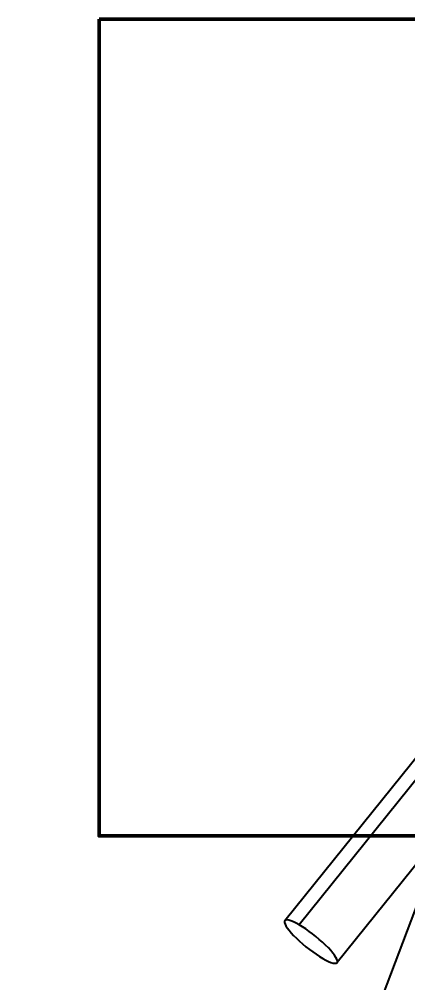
# Model space of a CAD drawing. Header units: millimetres. Extents: x -383313 to -161684, y -117025 to 99224.
# Drawn here: x -333242 to -333201.4, y 28490.5 to 28591.4 of the extents above; entities that cross this region are included whole.
import ezdxf
from ezdxf import colors
from ezdxf.entities.mleader import LeaderData, LeaderLine
from ezdxf.math import Vec2, Vec3

# ---------------------------------------------------------------- set-up
doc = ezdxf.new("R2010")
doc.units = ezdxf.units.MM
doc.header["$MEASUREMENT"] = 0
doc.layers.add('PV-2BB', color=7, linetype='Continuous')

# ---------------------------------------------------------------- blocks, each defined once
blk = doc.blocks.new('*U231')
at = {"layer": 'PV-2BB'}
for p, q in [((1311.308, 64.358, 1375.666), (1301.859, 65.907, 1367.766)), ((1311.746, 63.743, 1375.489), (1302.297, 65.292, 1367.59)), ((1312.341, 61.534, 1373.875), (1302.892, 63.083, 1365.976))]:
    blk.add_line(p, q, dxfattribs=at)
at = {"layer": 'PV-2BB', "extrusion": (-0.57735, -0.57735, 0.57735)}
for major_axis in [(-0.517, 1.412, 0.895), (0.517, -1.412, -0.895)]:
    blk.add_ellipse((1302.376, 64.495, 1366.871), major_axis=major_axis, ratio=0.211325, start_param=-0.938882, end_param=2.202711, dxfattribs=at)

msp = doc.modelspace()

# ---------------------------------------------------------------- linework, layer by layer
at = {"lineweight": 50, "ltscale": 100}
msp.add_lwpolyline([(-333233.67614, 28591.35468), (-333133.0729, 28591.35468), (-333133.0729, 28505.90149), (-333233.67614, 28505.90149)], close=True, dxfattribs=at)

# ---------------------------------------------------------------- block references
at = {"layer": 'PV-2BB', "extrusion": (0, 0.816497, 0.57735), "xscale": 2, "yscale": 2, "zscale": 2, "rotation": 225}
msp.add_blockref('*U231', (334962.14565, -14518.45692, 20532.19868), dxfattribs=at)

# ---------------------------------------------------------------- leaders
at = {"ltscale": 100}
ml = msp.add_multileader_mtext('Standard', dxfattribs=at)
ml.set_content('Bl-10.2', color=256)
ml.set_leader_properties()
ml.build(insert=Vec2(0, 0))
ml.multileader.update_dxf_attribs({"text_right_attachment_type": 6, "dogleg_length": 0.36, "arrow_head_size": 0.18})
ctx = ml.context
ctx.base_point, ctx.char_height, ctx.arrow_head_size, ctx.landing_gap_size, ctx.plane_origin = Vec3(-333695.01576, 28419.17214), 80, 0.18, 0.09, Vec3(-334952.86523, 27828.19636)
ctx.right_attachment, ctx.text_align_type = 6, 2
notes = []
notes.append((ctx, [(1, (1, 1, 0), (-333251.79619, 28363.17214), (-1, 0), 43.03956, [(0, [(-333189.23469, 28528.33698)], 0, [])])]))
ctx.mtext.insert, ctx.mtext.alignment, ctx.mtext.flow_direction = Vec3(-333294.92576, 28459.17214), 3, 5
for ctx, leaders in notes:
    for number, flags, end, landing, length, lines in leaders:
        leader = LeaderData()
        leader.index, (leader.has_last_leader_line, leader.has_dogleg_vector, leader.attachment_direction) = number, flags
        leader.last_leader_point, leader.dogleg_vector, leader.dogleg_length = Vec3(end), Vec3(landing), length
        for number, points, colour, breaks in lines:
            line = LeaderLine()
            line.index, line.vertices, line.color, line.breaks = number, Vec3.list(points), colors.encode_raw_color(colour), breaks
            leader.lines.append(line)
        ctx.leaders.append(leader)

doc.saveas('drawing.dxf')
